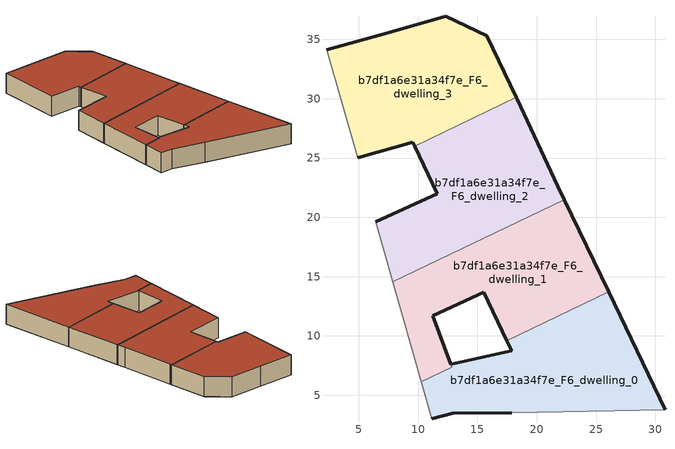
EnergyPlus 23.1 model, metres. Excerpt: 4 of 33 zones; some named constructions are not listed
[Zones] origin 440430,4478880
b7df1a6e31a34f7e_F6_dwelling_0
 floor to b7df1a6e31a34f7e_F5_dwelling_0 (EU_floor_Construction): 30.82,3.78 26.05,13.71 17.49,9.61 17.9,8.75 12.74,7.59 12.82,7.37 10.26,6.14 11.14,3.03 12.92,3.48 17.9,3.53 z18
 wall outside (EU_wall_Construction): 26.05,13.71 30.82,3.78 / 17.9,3.53 12.92,3.48 11.14,3.03 / 12.74,7.59 17.9,8.75 17.49,9.61 z18:21
 wall to b7df1a6e31a34f7e_F6_dwelling_1 (EU_wall_Construction): 17.49,9.61 26.05,13.71 / 10.26,6.14 12.81,7.37 / 12.82,7.37 12.74,7.59 z18:21; 12.81,7.37,20.99 12.81,7.37,18 12.82,7.37,18
 wall adiabatic (EU_wall_Construction): 30.82,3.78 17.9,3.53 / 11.14,3.03 10.26,6.14 z18:21
 roof outside (EU_roof_Construction): 26.05,13.71 30.82,3.78 17.9,3.53 12.92,3.48 11.14,3.03 10.26,6.14 12.82,7.37 12.74,7.59 17.9,8.75 17.49,9.61 z21
b7df1a6e31a34f7e_F6_dwelling_1
 floor to b7df1a6e31a34f7e_F5_dwelling_1 (EU_floor_Construction): 26.05,13.71 22.33,21.48 7.87,14.55 10.26,6.14 12.81,7.37 11.23,11.69 15.52,13.68 17.49,9.61 z18
 wall outside (EU_wall_Construction): 22.33,21.48 26.05,13.71 / 17.49,9.61 15.52,13.68 11.23,11.69 12.74,7.59 z18:21
 wall adiabatic (EU_wall_Construction): 10.26,6.14 7.87,14.55 z18:21
 wall to b7df1a6e31a34f7e_F6_dwelling_2 (EU_wall_Construction): 7.87,14.55 22.33,21.48 z18:21
 roof outside (EU_roof_Construction): 22.33,21.48 26.05,13.71 17.49,9.61 15.52,13.68 11.23,11.69 12.81,7.37 10.26,6.14 7.87,14.55 z21
b7df1a6e31a34f7e_F6_dwelling_2
 floor to b7df1a6e31a34f7e_F5_dwelling_2 (EU_floor_Construction): 22.33,21.48 21.79,22.61 18.37,29.95 18.29,30.12 9.71,26.01 11.6,21.98 6.44,19.61 7.87,14.55 z18
 wall outside (EU_wall_Construction): 18.29,30.12 18.37,29.95 21.79,22.61 22.33,21.48 / 6.44,19.61 11.6,21.98 9.71,26.01 z18:21
 wall to b7df1a6e31a34f7e_F6_dwelling_3 (EU_wall_Construction): 9.71,26.01 18.29,30.12 z18:21
 wall adiabatic (EU_wall_Construction): 7.87,14.55 6.44,19.61 z18:21
 roof outside (EU_roof_Construction): 18.37,29.95 21.79,22.61 22.33,21.48 7.87,14.55 6.44,19.61 11.6,21.98 9.71,26.01 18.29,30.12 z21
b7df1a6e31a34f7e_F6_dwelling_3
 floor to b7df1a6e31a34f7e_F5_dwelling_3 (EU_floor_Construction): 18.29,30.12 15.78,35.31 12.32,36.94 7.49,35.58 2.27,34.14 4.89,25.03 9.56,26.33 9.71,26.01 z18
 wall outside (EU_wall_Construction): 2.27,34.14 7.49,35.58 12.32,36.94 15.78,35.31 18.29,30.12 / 9.71,26.01 9.56,26.33 4.89,25.03 z18:21
 wall adiabatic (EU_wall_Construction): 4.89,25.03 2.27,34.14 z18:21
 roof outside (EU_roof_Construction): 15.78,35.31 18.29,30.12 9.71,26.01 9.56,26.33 4.89,25.03 2.27,34.14 7.49,35.58 12.32,36.94 z21
[HVACTEMPLATE:THERMOSTAT] Constant Heating Setpoint=20; Constant Cooling Setpoint=50
EU_HeatOnly_b7df1a6e31a34f7e_F0_dwelling_0; EU_HeatOnly_b7df1a6e31a34f7e_F0_dwelling_1; EU_HeatOnly_b7df1a6e31a34f7e_F0_dwelling_2; EU_HeatOnly_b7df1a6e31a34f7e_F0_dwelling_3; EU_HeatOnly_b7df1a6e31a34f7e_F0_dwelling_4; EU_HeatOnly_b7df1a6e31a34f7e_F1_dwelling_0; EU_HeatOnly_b7df1a6e31a34f7e_F1_dwelling_1; EU_HeatOnly_b7df1a6e31a34f7e_F1_dwelling_2; EU_HeatOnly_b7df1a6e31a34f7e_F1_dwelling_3; EU_HeatOnly_b7df1a6e31a34f7e_F1_dwelling_4; EU_HeatOnly_b7df1a6e31a34f7e_F2_dwelling_0; EU_HeatOnly_b7df1a6e31a34f7e_F2_dwelling_1; EU_HeatOnly_b7df1a6e31a34f7e_F2_dwelling_2; EU_HeatOnly_b7df1a6e31a34f7e_F2_dwelling_3; EU_HeatOnly_b7df1a6e31a34f7e_F2_dwelling_4; EU_HeatOnly_b7df1a6e31a34f7e_F3_dwelling_0; EU_HeatOnly_b7df1a6e31a34f7e_F3_dwelling_1; EU_HeatOnly_b7df1a6e31a34f7e_F3_dwelling_2; EU_HeatOnly_b7df1a6e31a34f7e_F3_dwelling_3; EU_HeatOnly_b7df1a6e31a34f7e_F3_dwelling_4; EU_HeatOnly_b7df1a6e31a34f7e_F4_dwelling_0; EU_HeatOnly_b7df1a6e31a34f7e_F4_dwelling_1; EU_HeatOnly_b7df1a6e31a34f7e_F4_dwelling_2; EU_HeatOnly_b7df1a6e31a34f7e_F4_dwelling_3; EU_HeatOnly_b7df1a6e31a34f7e_F4_dwelling_4; EU_HeatOnly_b7df1a6e31a34f7e_F5_dwelling_0; EU_HeatOnly_b7df1a6e31a34f7e_F5_dwelling_1; EU_HeatOnly_b7df1a6e31a34f7e_F5_dwelling_2; EU_HeatOnly_b7df1a6e31a34f7e_F5_dwelling_3; EU_HeatOnly_b7df1a6e31a34f7e_F6_dwelling_0; EU_HeatOnly_b7df1a6e31a34f7e_F6_dwelling_1; EU_HeatOnly_b7df1a6e31a34f7e_F6_dwelling_2; EU_HeatOnly_b7df1a6e31a34f7e_F6_dwelling_3
[SCHEDULE:CONSTANT]
Name | Hourly Value
EU_AlwaysOn | 1
EU_CoolingOff | 0
[SCHEDULE:FILE] Column Number=1; Rows to Skip at Top=0; Number of Hours of Data=8760; Column Separator=Comma; Interpolate to Timestep=No; Minutes per Item=60; Adjust Schedule for Daylight Savings=Yes
Name | File
EU_Step8_GainSchedule_b7df1a6e31a34f7e_F3_dwelling_3_f000 | ../../schedules/b7df1a6e31a34f7e/b7df1a6e31a34f7e_F3_dwelling_3_f000_gain.csv
EU_Step8_GainSchedule_b7df1a6e31a34f7e_F3_dwelling_4_f000 | ../../schedules/b7df1a6e31a34f7e/b7df1a6e31a34f7e_F3_dwelling_4_f000_gain.csv
EU_Step8_GainSchedule_b7df1a6e31a34f7e_F4_dwelling_0_f000 | ../../schedules/b7df1a6e31a34f7e/b7df1a6e31a34f7e_F4_dwelling_0_f000_gain.csv
EU_Step8_GainSchedule_b7df1a6e31a34f7e_F4_dwelling_1_f000 | ../../schedules/b7df1a6e31a34f7e/b7df1a6e31a34f7e_F4_dwelling_1_f000_gain.csv
EU_Step8_GainSchedule_b7df1a6e31a34f7e_F4_dwelling_2_f000 | ../../schedules/b7df1a6e31a34f7e/b7df1a6e31a34f7e_F4_dwelling_2_f000_gain.csv
EU_Step8_GainSchedule_b7df1a6e31a34f7e_F4_dwelling_3_f000 | ../../schedules/b7df1a6e31a34f7e/b7df1a6e31a34f7e_F4_dwelling_3_f000_gain.csv
EU_Step8_GainSchedule_b7df1a6e31a34f7e_F4_dwelling_4_f000 | ../../schedules/b7df1a6e31a34f7e/b7df1a6e31a34f7e_F4_dwelling_4_f000_gain.csv
EU_Step8_GainSchedule_b7df1a6e31a34f7e_F5_dwelling_0_f000 | ../../schedules/b7df1a6e31a34f7e/b7df1a6e31a34f7e_F5_dwelling_0_f000_gain.csv
EU_Step8_GainSchedule_b7df1a6e31a34f7e_F5_dwelling_1_f000 | ../../schedules/b7df1a6e31a34f7e/b7df1a6e31a34f7e_F5_dwelling_1_f000_gain.csv
EU_Step8_GainSchedule_b7df1a6e31a34f7e_F5_dwelling_2_f000 | ../../schedules/b7df1a6e31a34f7e/b7df1a6e31a34f7e_F5_dwelling_2_f000_gain.csv
EU_Step8_GainSchedule_b7df1a6e31a34f7e_F5_dwelling_3_f000 | ../../schedules/b7df1a6e31a34f7e/b7df1a6e31a34f7e_F5_dwelling_3_f000_gain.csv
EU_Step8_GainSchedule_b7df1a6e31a34f7e_F6_dwelling_0_f000 | ../../schedules/b7df1a6e31a34f7e/b7df1a6e31a34f7e_F6_dwelling_0_f000_gain.csv
EU_Step8_GainSchedule_b7df1a6e31a34f7e_F6_dwelling_1_f000 | ../../schedules/b7df1a6e31a34f7e/b7df1a6e31a34f7e_F6_dwelling_1_f000_gain.csv
EU_Step8_GainSchedule_b7df1a6e31a34f7e_F6_dwelling_2_f000 | ../../schedules/b7df1a6e31a34f7e/b7df1a6e31a34f7e_F6_dwelling_2_f000_gain.csv
EU_Step8_GainSchedule_b7df1a6e31a34f7e_F6_dwelling_3_f000 | ../../schedules/b7df1a6e31a34f7e/b7df1a6e31a34f7e_F6_dwelling_3_f000_gain.csv
